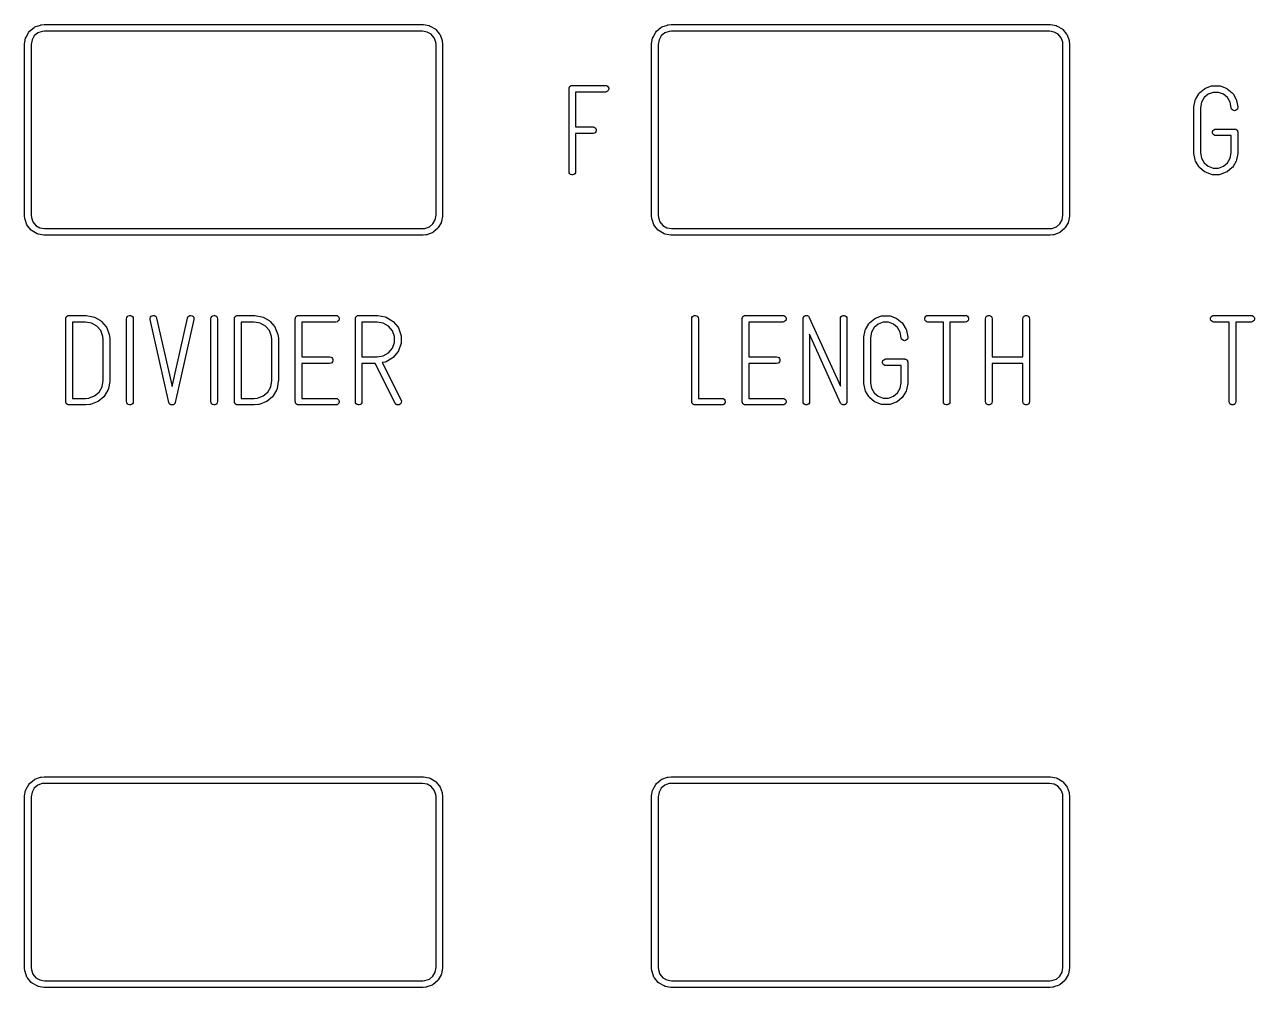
# Model space of a CAD drawing. Extents: x 10 to 493, y -203 to -71.
# Drawn here: x 187.96 to 225.33, y -167.03 to -137.77 of the extents above; entities that cross this region are included whole.
import ezdxf

# ---------------------------------------------------------------- set-up
doc = ezdxf.new("R2010")
doc.units = 0
doc.header["$MEASUREMENT"] = 0
doc.layers.add('BLACK', color=7, linetype='CONTINUOUS')

msp = doc.modelspace()

# ---------------------------------------------------------------- linework, layer by layer
at = {"layer": 'Black'}
for p, q in [((188.113, -137.972), (188.246, -137.86)), ((188.246, -137.86), (188.276, -137.843)), ((188.276, -137.843), (188.439, -137.784)), ((188.439, -137.784), (188.452, -137.781)), ((188.452, -137.781), (188.464, -137.778)), ((188.464, -137.778), (188.551, -137.77)), ((188.551, -137.77), (188.556, -137.771)), ((188.556, -137.771), (188.56, -137.77)), ((188.56, -137.77), (200.06, -137.77)), ((200.06, -137.77), (200.069, -137.772)), ((200.069, -137.772), (200.077, -137.772)), ((200.077, -137.772), (200.248, -137.802)), ((200.248, -137.802), (200.281, -137.814)), ((200.281, -137.814), (200.431, -137.9)), ((207.163, -137.972), (207.296, -137.86)), ((207.296, -137.86), (207.326, -137.843)), ((207.326, -137.843), (207.489, -137.784)), ((207.489, -137.784), (207.502, -137.781)), ((207.502, -137.781), (207.514, -137.778)), ((207.514, -137.778), (207.601, -137.77)), ((207.601, -137.77), (207.606, -137.771)), ((207.606, -137.771), (207.61, -137.77)), ((207.61, -137.77), (219.11, -137.77)), ((219.11, -137.77), (219.119, -137.772)), ((219.119, -137.772), (219.127, -137.772)), ((219.127, -137.772), (219.298, -137.802)), ((219.298, -137.802), (219.331, -137.814)), ((219.331, -137.814), (219.481, -137.9)), ((187.962, -138.353), (187.992, -138.182)), ((187.992, -138.182), (188.004, -138.149)), ((188.004, -138.149), (188.09, -137.999)), ((188.09, -137.999), (188.113, -137.972)), ((188.186, -138.234), (188.16, -138.379)), ((188.255, -138.114), (188.186, -138.234)), ((188.361, -138.025), (188.255, -138.114)), ((188.495, -137.976), (188.361, -138.025)), ((188.564, -137.97), (188.495, -137.976)), ((200.051, -137.97), (188.564, -137.97)), ((200.196, -137.996), (200.051, -137.97)), ((200.316, -138.065), (200.196, -137.996)), ((200.405, -138.171), (200.316, -138.065)), ((200.454, -138.305), (200.405, -138.171)), ((200.431, -137.9), (200.458, -137.923)), ((200.458, -137.923), (200.57, -138.056)), ((200.57, -138.056), (200.587, -138.086)), ((200.587, -138.086), (200.646, -138.249)), ((200.646, -138.249), (200.649, -138.262)), ((207.012, -138.353), (207.042, -138.182)), ((207.042, -138.182), (207.054, -138.149)), ((207.054, -138.149), (207.14, -137.999)), ((207.14, -137.999), (207.163, -137.972)), ((207.236, -138.234), (207.21, -138.379)), ((207.305, -138.114), (207.236, -138.234)), ((207.411, -138.025), (207.305, -138.114)), ((207.545, -137.976), (207.411, -138.025)), ((207.614, -137.97), (207.545, -137.976)), ((219.101, -137.97), (207.614, -137.97)), ((219.246, -137.996), (219.101, -137.97)), ((219.366, -138.065), (219.246, -137.996)), ((219.455, -138.171), (219.366, -138.065)), ((219.504, -138.305), (219.455, -138.171)), ((219.481, -137.9), (219.508, -137.923)), ((219.508, -137.923), (219.62, -138.056)), ((219.62, -138.056), (219.637, -138.086)), ((219.637, -138.086), (219.696, -138.249)), ((219.696, -138.249), (219.699, -138.262)), ((187.96, -138.37), (187.962, -138.361)), ((187.96, -143.57), (187.96, -138.37)), ((187.962, -138.361), (187.962, -138.353)), ((188.16, -138.379), (188.16, -143.566)), ((200.46, -138.374), (200.454, -138.305)), ((200.46, -143.561), (200.46, -138.374)), ((200.649, -138.262), (200.652, -138.274)), ((200.652, -138.274), (200.66, -138.361)), ((200.66, -138.361), (200.659, -138.366)), ((200.659, -138.366), (200.66, -138.37)), ((200.66, -138.37), (200.66, -143.57)), ((207.01, -138.37), (207.012, -138.361)), ((207.01, -143.57), (207.01, -138.37)), ((207.012, -138.361), (207.012, -138.353)), ((207.21, -138.379), (207.21, -143.566)), ((219.51, -138.374), (219.504, -138.305)), ((219.51, -143.561), (219.51, -138.374)), ((219.699, -138.262), (219.702, -138.274)), ((219.702, -138.274), (219.71, -138.361)), ((219.71, -138.361), (219.709, -138.366)), ((219.709, -138.366), (219.71, -138.37)), ((219.71, -138.37), (219.71, -143.57)), ((204.501, -139.72), (204.503, -139.711)), ((204.501, -140.98), (204.501, -139.72)), ((204.503, -139.703), (204.506, -139.694)), ((204.503, -139.711), (204.503, -139.703)), ((204.506, -139.694), (204.507, -139.686)), ((204.507, -139.686), (204.511, -139.678)), ((204.511, -139.678), (204.514, -139.67)), ((204.514, -139.67), (204.52, -139.663)), ((204.52, -139.663), (204.524, -139.656)), ((204.524, -139.656), (204.531, -139.65)), ((204.531, -139.65), (204.537, -139.643)), ((204.537, -139.643), (204.544, -139.639)), ((204.544, -139.639), (204.551, -139.633)), ((204.551, -139.633), (204.559, -139.63)), ((204.559, -139.63), (204.567, -139.626)), ((204.567, -139.626), (204.575, -139.625)), ((204.575, -139.625), (204.584, -139.622)), ((204.584, -139.622), (204.592, -139.622)), ((204.592, -139.622), (204.601, -139.62)), ((204.601, -139.62), (205.609, -139.62)), ((205.609, -139.62), (205.643, -139.626)), ((205.643, -139.626), (205.673, -139.643)), ((205.673, -139.643), (205.696, -139.67)), ((205.696, -139.67), (205.707, -139.703)), ((205.707, -139.737), (205.696, -139.77)), ((205.707, -139.703), (205.707, -139.737)), ((223.656, -139.846), (223.807, -139.719)), ((223.807, -139.719), (223.837, -139.702)), ((223.837, -139.702), (224.022, -139.635)), ((224.022, -139.635), (224.057, -139.629)), ((224.057, -139.629), (224.253, -139.629)), ((224.253, -139.629), (224.288, -139.635)), ((224.288, -139.635), (224.473, -139.702)), ((224.473, -139.702), (224.484, -139.708)), ((224.484, -139.708), (224.503, -139.719)), ((224.503, -139.719), (224.654, -139.846)), ((205.609, -139.82), (204.701, -139.82)), ((204.701, -139.82), (204.701, -140.88)), ((205.643, -139.814), (205.609, -139.82)), ((205.673, -139.797), (205.643, -139.814)), ((205.696, -139.77), (205.673, -139.797)), ((223.49, -140.27), (223.524, -140.076)), ((223.524, -140.076), (223.526, -140.069)), ((223.526, -140.069), (223.536, -140.043)), ((223.536, -140.043), (223.634, -139.873)), ((223.634, -139.873), (223.647, -139.857)), ((223.647, -139.857), (223.656, -139.846)), ((223.798, -139.988), (223.718, -140.128)), ((223.922, -139.884), (223.798, -139.988)), ((224.074, -139.829), (223.922, -139.884)), ((224.236, -139.829), (224.074, -139.829)), ((224.388, -139.884), (224.236, -139.829)), ((224.512, -139.988), (224.388, -139.884)), ((224.592, -140.128), (224.512, -139.988)), ((224.654, -139.846), (224.654, -139.846)), ((224.654, -139.846), (224.676, -139.873)), ((224.676, -139.873), (224.774, -140.043)), ((224.774, -140.043), (224.784, -140.069)), ((224.784, -140.069), (224.786, -140.076)), ((224.786, -140.076), (224.82, -140.27)), ((223.488, -140.287), (223.49, -140.278)), ((223.488, -141.673), (223.488, -140.287)), ((223.49, -140.278), (223.49, -140.27)), ((223.718, -140.128), (223.688, -140.296)), ((223.688, -140.296), (223.688, -141.664)), ((224.624, -140.304), (224.592, -140.128)), ((224.635, -140.337), (224.624, -140.304)), ((224.658, -140.364), (224.635, -140.337)), ((224.688, -140.381), (224.658, -140.364)), ((224.722, -140.387), (224.688, -140.381)), ((224.756, -140.381), (224.722, -140.387)), ((224.786, -140.364), (224.756, -140.381)), ((224.809, -140.337), (224.786, -140.364)), ((224.82, -140.304), (224.809, -140.337)), ((224.82, -140.27), (224.82, -140.304)), ((204.501, -142.24), (204.501, -140.98)), ((204.701, -140.88), (205.231, -140.88)), ((205.231, -141.08), (204.701, -141.08)), ((204.701, -141.08), (204.701, -142.24)), ((205.231, -140.88), (205.265, -140.886)), ((205.265, -141.074), (205.231, -141.08)), ((205.265, -140.886), (205.295, -140.903)), ((205.295, -141.057), (205.265, -141.074)), ((205.295, -140.903), (205.318, -140.93)), ((205.318, -141.03), (205.295, -141.057)), ((205.318, -140.93), (205.329, -140.963)), ((205.329, -140.997), (205.318, -141.03)), ((205.329, -140.963), (205.329, -140.997)), ((224.057, -141.026), (224.068, -140.993)), ((224.057, -141.06), (224.057, -141.026)), ((224.068, -141.093), (224.057, -141.06)), ((224.068, -140.993), (224.091, -140.966)), ((224.091, -141.12), (224.068, -141.093)), ((224.091, -140.966), (224.121, -140.949)), ((224.121, -141.137), (224.091, -141.12)), ((224.121, -140.949), (224.155, -140.943)), ((224.155, -141.143), (224.121, -141.137)), ((224.155, -140.943), (224.722, -140.943)), ((224.622, -141.143), (224.155, -141.143)), ((224.622, -141.664), (224.622, -141.143)), ((224.722, -140.943), (224.731, -140.945)), ((224.731, -140.945), (224.739, -140.945)), ((224.739, -140.945), (224.748, -140.948)), ((224.748, -140.948), (224.756, -140.949)), ((224.756, -140.949), (224.764, -140.953)), ((224.764, -140.953), (224.772, -140.956)), ((224.772, -140.956), (224.779, -140.962)), ((224.779, -140.962), (224.786, -140.966)), ((224.786, -140.966), (224.792, -140.973)), ((224.792, -140.973), (224.799, -140.979)), ((224.799, -140.979), (224.803, -140.986)), ((224.803, -140.986), (224.809, -140.993)), ((224.809, -140.993), (224.812, -141.001)), ((224.812, -141.001), (224.816, -141.009)), ((224.816, -141.009), (224.817, -141.017)), ((224.817, -141.017), (224.82, -141.026)), ((224.82, -141.026), (224.82, -141.034)), ((224.82, -141.034), (224.822, -141.043)), ((224.822, -141.043), (224.822, -141.673)), ((223.49, -141.682), (223.488, -141.673)), ((223.49, -141.69), (223.49, -141.682)), ((223.524, -141.884), (223.49, -141.69)), ((223.536, -141.917), (223.524, -141.884)), ((223.634, -142.087), (223.536, -141.917)), ((223.688, -141.664), (223.718, -141.832)), ((223.718, -141.832), (223.798, -141.972)), ((223.798, -141.972), (223.922, -142.076)), ((224.388, -142.076), (224.512, -141.972)), ((224.512, -141.972), (224.592, -141.832)), ((224.592, -141.832), (224.622, -141.664)), ((224.774, -141.917), (224.676, -142.087)), ((224.786, -141.884), (224.774, -141.917)), ((224.82, -141.69), (224.786, -141.884)), ((224.822, -141.673), (224.82, -141.682)), ((224.82, -141.682), (224.82, -141.69)), ((204.507, -142.274), (204.501, -142.24)), ((204.524, -142.304), (204.507, -142.274)), ((204.551, -142.327), (204.524, -142.304)), ((204.584, -142.338), (204.551, -142.327)), ((204.618, -142.338), (204.584, -142.338)), ((204.651, -142.327), (204.618, -142.338)), ((204.678, -142.304), (204.651, -142.327)), ((204.695, -142.274), (204.678, -142.304)), ((204.701, -142.24), (204.695, -142.274)), ((223.642, -142.096), (223.634, -142.087)), ((223.656, -142.114), (223.642, -142.096)), ((223.807, -142.241), (223.656, -142.114)), ((223.837, -142.258), (223.807, -142.241)), ((224.022, -142.325), (223.837, -142.258)), ((223.922, -142.076), (224.074, -142.131)), ((224.057, -142.331), (224.022, -142.325)), ((224.253, -142.331), (224.057, -142.331)), ((224.074, -142.131), (224.236, -142.131)), ((224.236, -142.131), (224.388, -142.076)), ((224.288, -142.325), (224.253, -142.331)), ((224.473, -142.258), (224.288, -142.325)), ((224.488, -142.249), (224.473, -142.258)), ((224.503, -142.241), (224.488, -142.249)), ((224.654, -142.114), (224.503, -142.241)), ((224.656, -142.112), (224.654, -142.114)), ((224.676, -142.087), (224.656, -142.112)), ((187.961, -143.574), (187.96, -143.57)), ((187.96, -143.579), (187.961, -143.574)), ((187.968, -143.666), (187.96, -143.579)), ((187.971, -143.678), (187.968, -143.666)), ((187.974, -143.691), (187.971, -143.678)), ((188.033, -143.854), (187.974, -143.691)), ((188.05, -143.884), (188.033, -143.854)), ((188.16, -143.566), (188.166, -143.635)), ((188.166, -143.635), (188.215, -143.769)), ((188.215, -143.769), (188.304, -143.875)), ((200.259, -143.915), (200.365, -143.826)), ((200.365, -143.826), (200.434, -143.706)), ((200.434, -143.706), (200.46, -143.561)), ((200.616, -143.791), (200.53, -143.941)), ((200.618, -143.786), (200.616, -143.791)), ((200.628, -143.758), (200.618, -143.786)), ((200.658, -143.587), (200.628, -143.758)), ((200.66, -143.57), (200.658, -143.579)), ((200.658, -143.579), (200.658, -143.587)), ((207.011, -143.574), (207.01, -143.57)), ((207.01, -143.579), (207.011, -143.574)), ((207.018, -143.666), (207.01, -143.579)), ((207.021, -143.678), (207.018, -143.666)), ((207.024, -143.691), (207.021, -143.678)), ((207.083, -143.854), (207.024, -143.691)), ((207.1, -143.884), (207.083, -143.854)), ((207.21, -143.566), (207.216, -143.635)), ((207.216, -143.635), (207.265, -143.769)), ((207.265, -143.769), (207.354, -143.875)), ((219.309, -143.915), (219.415, -143.826)), ((219.415, -143.826), (219.484, -143.706)), ((219.484, -143.706), (219.51, -143.561)), ((219.666, -143.791), (219.58, -143.941)), ((219.668, -143.786), (219.666, -143.791)), ((219.678, -143.758), (219.668, -143.786)), ((219.708, -143.587), (219.678, -143.758)), ((219.71, -143.57), (219.708, -143.579)), ((219.708, -143.579), (219.708, -143.587)), ((188.162, -144.017), (188.05, -143.884)), ((188.189, -144.04), (188.162, -144.017)), ((188.339, -144.126), (188.189, -144.04)), ((188.304, -143.875), (188.424, -143.944)), ((188.372, -144.138), (188.339, -144.126)), ((188.543, -144.168), (188.372, -144.138)), ((188.424, -143.944), (188.569, -143.97)), ((188.551, -144.168), (188.543, -144.168)), ((188.56, -144.17), (188.551, -144.168)), ((200.06, -144.17), (188.56, -144.17)), ((188.569, -143.97), (200.056, -143.97)), ((200.056, -143.97), (200.125, -143.964)), ((200.064, -144.169), (200.06, -144.17)), ((200.069, -144.17), (200.064, -144.169)), ((200.156, -144.162), (200.069, -144.17)), ((200.125, -143.964), (200.259, -143.915)), ((200.168, -144.159), (200.156, -144.162)), ((200.181, -144.156), (200.168, -144.159)), ((200.344, -144.097), (200.181, -144.156)), ((200.361, -144.087), (200.344, -144.097)), ((200.374, -144.08), (200.361, -144.087)), ((200.507, -143.968), (200.374, -144.08)), ((200.52, -143.953), (200.507, -143.968)), ((200.53, -143.941), (200.52, -143.953)), ((207.212, -144.017), (207.1, -143.884)), ((207.239, -144.04), (207.212, -144.017)), ((207.389, -144.126), (207.239, -144.04)), ((207.354, -143.875), (207.474, -143.944)), ((207.422, -144.138), (207.389, -144.126)), ((207.593, -144.168), (207.422, -144.138)), ((207.474, -143.944), (207.619, -143.97)), ((207.601, -144.168), (207.593, -144.168)), ((207.61, -144.17), (207.601, -144.168)), ((219.11, -144.17), (207.61, -144.17)), ((207.619, -143.97), (219.106, -143.97)), ((219.106, -143.97), (219.175, -143.964)), ((219.114, -144.169), (219.11, -144.17)), ((219.119, -144.17), (219.114, -144.169)), ((219.206, -144.162), (219.119, -144.17)), ((219.175, -143.964), (219.309, -143.915)), ((219.218, -144.159), (219.206, -144.162)), ((219.231, -144.156), (219.218, -144.159)), ((219.394, -144.097), (219.231, -144.156)), ((219.411, -144.087), (219.394, -144.097)), ((219.424, -144.08), (219.411, -144.087)), ((219.557, -143.968), (219.424, -144.08)), ((219.57, -143.953), (219.557, -143.968)), ((219.58, -143.941), (219.57, -143.953)), ((189.212, -146.709), (189.214, -146.7)), ((189.212, -149.229), (189.212, -146.709)), ((189.214, -146.692), (189.217, -146.683)), ((189.214, -146.7), (189.214, -146.692)), ((189.217, -146.683), (189.218, -146.675)), ((189.218, -146.675), (189.222, -146.667)), ((189.222, -146.667), (189.225, -146.659)), ((189.225, -146.659), (189.231, -146.652)), ((189.231, -146.652), (189.235, -146.645)), ((189.235, -146.645), (189.242, -146.639)), ((189.242, -146.639), (189.248, -146.632)), ((189.248, -146.632), (189.255, -146.628)), ((189.255, -146.628), (189.262, -146.622)), ((189.262, -146.622), (189.27, -146.619)), ((189.27, -146.619), (189.278, -146.615)), ((189.278, -146.615), (189.286, -146.614)), ((189.286, -146.614), (189.295, -146.611)), ((189.295, -146.611), (189.303, -146.611)), ((189.303, -146.611), (189.312, -146.609)), ((189.312, -146.609), (189.816, -146.609)), ((189.412, -146.809), (189.412, -149.129)), ((189.808, -146.809), (189.412, -146.809)), ((189.996, -146.841), (189.808, -146.809)), ((189.816, -146.609), (189.824, -146.61)), ((189.824, -146.61), (189.833, -146.61)), ((189.833, -146.61), (190.048, -146.647)), ((190.155, -146.932), (189.996, -146.841)), ((190.048, -146.647), (190.08, -146.659)), ((190.08, -146.659), (190.269, -146.767)), ((190.269, -146.767), (190.296, -146.789)), ((190.296, -146.789), (190.437, -146.955)), ((191.06, -146.709), (191.066, -146.675)), ((191.06, -149.229), (191.06, -146.709)), ((191.066, -146.675), (191.083, -146.645)), ((191.083, -146.645), (191.11, -146.622)), ((191.11, -146.622), (191.143, -146.611)), ((191.143, -146.611), (191.177, -146.611)), ((191.177, -146.611), (191.21, -146.622)), ((191.21, -146.622), (191.237, -146.645)), ((191.237, -146.645), (191.254, -146.675)), ((191.254, -146.675), (191.26, -146.709)), ((191.26, -146.709), (191.26, -149.229)), ((191.775, -146.696), (191.785, -146.663)), ((191.776, -146.731), (191.775, -146.696)), ((192.343, -149.251), (191.776, -146.731)), ((191.785, -146.663), (191.806, -146.635)), ((191.806, -146.635), (191.835, -146.617)), ((191.835, -146.617), (191.869, -146.609)), ((191.869, -146.609), (191.904, -146.614)), ((191.904, -146.614), (191.935, -146.629)), ((191.935, -146.629), (191.958, -146.655)), ((191.958, -146.655), (191.972, -146.687)), ((191.972, -146.687), (192.441, -148.773)), ((192.441, -148.773), (192.91, -146.687)), ((193.106, -146.731), (192.539, -149.251)), ((192.91, -146.687), (192.924, -146.655)), ((192.924, -146.655), (192.947, -146.629)), ((192.947, -146.629), (192.978, -146.614)), ((192.978, -146.614), (193.013, -146.609)), ((193.013, -146.609), (193.047, -146.617)), ((193.047, -146.617), (193.076, -146.635)), ((193.076, -146.635), (193.097, -146.663)), ((193.097, -146.663), (193.107, -146.696)), ((193.107, -146.696), (193.106, -146.731)), ((193.622, -146.709), (193.628, -146.675)), ((193.622, -149.229), (193.622, -146.709)), ((193.628, -146.675), (193.645, -146.645)), ((193.645, -146.645), (193.672, -146.622)), ((193.672, -146.622), (193.705, -146.611)), ((193.705, -146.611), (193.739, -146.611)), ((193.739, -146.611), (193.772, -146.622)), ((193.772, -146.622), (193.799, -146.645)), ((193.799, -146.645), (193.816, -146.675)), ((193.816, -146.675), (193.822, -146.709)), ((193.822, -146.709), (193.822, -149.229)), ((194.336, -146.709), (194.338, -146.7)), ((194.336, -149.229), (194.336, -146.709)), ((194.338, -146.692), (194.341, -146.683)), ((194.338, -146.7), (194.338, -146.692)), ((194.341, -146.683), (194.342, -146.675)), ((194.342, -146.675), (194.346, -146.667)), ((194.346, -146.667), (194.349, -146.659)), ((194.349, -146.659), (194.355, -146.652)), ((194.355, -146.652), (194.359, -146.645)), ((194.359, -146.645), (194.366, -146.639)), ((194.366, -146.639), (194.372, -146.632)), ((194.372, -146.632), (194.379, -146.628)), ((194.379, -146.628), (194.386, -146.622)), ((194.386, -146.622), (194.394, -146.619)), ((194.394, -146.619), (194.402, -146.615)), ((194.402, -146.615), (194.41, -146.614)), ((194.41, -146.614), (194.419, -146.611)), ((194.419, -146.611), (194.427, -146.611)), ((194.427, -146.611), (194.436, -146.609)), ((194.436, -146.609), (194.94, -146.609)), ((194.536, -146.809), (194.536, -149.129)), ((194.932, -146.809), (194.536, -146.809)), ((195.12, -146.841), (194.932, -146.809)), ((194.94, -146.609), (194.948, -146.61)), ((194.948, -146.61), (194.957, -146.61)), ((194.957, -146.61), (195.172, -146.647)), ((195.279, -146.932), (195.12, -146.841)), ((195.172, -146.647), (195.204, -146.659)), ((195.204, -146.659), (195.393, -146.767)), ((195.393, -146.767), (195.42, -146.789)), ((195.42, -146.789), (195.561, -146.955)), ((196.184, -146.709), (196.186, -146.7)), ((196.184, -149.229), (196.184, -146.709)), ((196.186, -146.692), (196.189, -146.683)), ((196.186, -146.7), (196.186, -146.692)), ((196.189, -146.683), (196.19, -146.675)), ((196.19, -146.675), (196.194, -146.667)), ((196.194, -146.667), (196.197, -146.659)), ((196.197, -146.659), (196.203, -146.652)), ((196.203, -146.652), (196.207, -146.645)), ((196.207, -146.645), (196.214, -146.639)), ((196.214, -146.639), (196.22, -146.632)), ((196.22, -146.632), (196.227, -146.628)), ((196.227, -146.628), (196.234, -146.622)), ((196.234, -146.622), (196.242, -146.619)), ((196.242, -146.619), (196.25, -146.615)), ((196.25, -146.615), (196.258, -146.614)), ((196.258, -146.614), (196.267, -146.611)), ((196.267, -146.611), (196.275, -146.611)), ((196.275, -146.611), (196.284, -146.609)), ((196.284, -146.609), (197.418, -146.609)), ((197.418, -146.809), (196.384, -146.809)), ((196.384, -146.809), (196.384, -147.869)), ((197.418, -146.609), (197.452, -146.615)), ((197.452, -146.803), (197.418, -146.809)), ((197.452, -146.615), (197.482, -146.632)), ((197.482, -146.786), (197.452, -146.803)), ((197.482, -146.632), (197.505, -146.659)), ((197.505, -146.759), (197.482, -146.786)), ((197.505, -146.659), (197.516, -146.692)), ((197.516, -146.726), (197.505, -146.759)), ((197.516, -146.692), (197.516, -146.726)), ((198.011, -146.709), (198.013, -146.7)), ((198.011, -149.229), (198.011, -146.709)), ((198.013, -146.692), (198.016, -146.683)), ((198.013, -146.7), (198.013, -146.692)), ((198.016, -146.683), (198.017, -146.675)), ((198.017, -146.675), (198.021, -146.667)), ((198.021, -146.667), (198.024, -146.659)), ((198.024, -146.659), (198.03, -146.652)), ((198.03, -146.652), (198.034, -146.645)), ((198.034, -146.645), (198.041, -146.639)), ((198.041, -146.639), (198.047, -146.632)), ((198.047, -146.632), (198.054, -146.628)), ((198.054, -146.628), (198.061, -146.622)), ((198.061, -146.622), (198.069, -146.619)), ((198.069, -146.619), (198.077, -146.615)), ((198.077, -146.615), (198.085, -146.614)), ((198.085, -146.614), (198.094, -146.611)), ((198.094, -146.611), (198.102, -146.611)), ((198.102, -146.611), (198.111, -146.609)), ((198.111, -146.609), (198.678, -146.609)), ((198.211, -146.809), (198.211, -147.869)), ((198.669, -146.809), (198.211, -146.809)), ((198.859, -146.842), (198.669, -146.809)), ((198.678, -146.609), (198.687, -146.611)), ((198.687, -146.611), (198.695, -146.611)), ((198.695, -146.611), (198.911, -146.649)), ((199.018, -146.934), (198.859, -146.842)), ((198.911, -146.649), (198.943, -146.66)), ((198.943, -146.66), (199.133, -146.77)), ((199.133, -146.77), (199.16, -146.792)), ((199.16, -146.792), (199.3, -146.96)), ((208.231, -146.709), (208.237, -146.675)), ((208.231, -149.229), (208.231, -146.709)), ((208.237, -146.675), (208.254, -146.645)), ((208.254, -146.645), (208.281, -146.622)), ((208.281, -146.622), (208.314, -146.611)), ((208.314, -146.611), (208.348, -146.611)), ((208.348, -146.611), (208.381, -146.622)), ((208.381, -146.622), (208.408, -146.645)), ((208.408, -146.645), (208.425, -146.675)), ((208.425, -146.675), (208.431, -146.709)), ((208.431, -146.709), (208.431, -149.129)), ((209.764, -146.709), (209.766, -146.7)), ((209.764, -149.229), (209.764, -146.709)), ((209.766, -146.692), (209.769, -146.683)), ((209.766, -146.7), (209.766, -146.692)), ((209.769, -146.683), (209.77, -146.675)), ((209.77, -146.675), (209.774, -146.667)), ((209.774, -146.667), (209.777, -146.659)), ((209.777, -146.659), (209.783, -146.652)), ((209.783, -146.652), (209.787, -146.645)), ((209.787, -146.645), (209.794, -146.639)), ((209.794, -146.639), (209.8, -146.632)), ((209.8, -146.632), (209.807, -146.628)), ((209.807, -146.628), (209.814, -146.622)), ((209.814, -146.622), (209.822, -146.619)), ((209.822, -146.619), (209.83, -146.615)), ((209.83, -146.615), (209.838, -146.614)), ((209.838, -146.614), (209.847, -146.611)), ((209.847, -146.611), (209.855, -146.611)), ((209.855, -146.611), (209.864, -146.609)), ((209.864, -146.609), (210.998, -146.609)), ((210.998, -146.809), (209.964, -146.809)), ((209.964, -146.809), (209.964, -147.869)), ((210.998, -146.609), (211.032, -146.615)), ((211.032, -146.803), (210.998, -146.809)), ((211.032, -146.615), (211.062, -146.632)), ((211.062, -146.786), (211.032, -146.803)), ((211.062, -146.632), (211.085, -146.659)), ((211.085, -146.759), (211.062, -146.786)), ((211.085, -146.659), (211.096, -146.692)), ((211.096, -146.726), (211.085, -146.759)), ((211.096, -146.692), (211.096, -146.726)), ((211.612, -146.709), (211.614, -146.695)), ((211.612, -149.229), (211.612, -146.709)), ((211.614, -146.695), (211.616, -146.682)), ((211.616, -146.682), (211.617, -146.678)), ((211.617, -146.678), (211.618, -146.675)), ((211.618, -146.675), (211.625, -146.663)), ((211.625, -146.663), (211.631, -146.651)), ((211.631, -146.651), (211.634, -146.648)), ((211.634, -146.648), (211.635, -146.645)), ((211.635, -146.645), (211.646, -146.636)), ((211.646, -146.636), (211.656, -146.626)), ((211.656, -146.626), (211.659, -146.625)), ((211.659, -146.625), (211.662, -146.622)), ((211.662, -146.622), (211.675, -146.618)), ((211.675, -146.618), (211.687, -146.612)), ((211.687, -146.612), (211.691, -146.612)), ((211.691, -146.612), (211.695, -146.611)), ((211.695, -146.611), (211.708, -146.611)), ((211.708, -146.611), (211.722, -146.61)), ((211.722, -146.61), (211.726, -146.611)), ((211.726, -146.611), (211.729, -146.611)), ((211.729, -146.611), (211.742, -146.615)), ((211.742, -146.615), (211.755, -146.619)), ((211.755, -146.619), (211.758, -146.621)), ((211.758, -146.621), (211.762, -146.622)), ((211.762, -146.622), (211.773, -146.631)), ((211.773, -146.631), (211.784, -146.639)), ((211.784, -146.639), (211.786, -146.642)), ((211.786, -146.642), (211.789, -146.645)), ((211.789, -146.645), (211.795, -146.657)), ((211.795, -146.657), (211.803, -146.668)), ((211.803, -146.668), (212.746, -148.763)), ((212.746, -146.709), (212.752, -146.675)), ((212.746, -148.763), (212.746, -146.709)), ((212.752, -146.675), (212.769, -146.645)), ((212.769, -146.645), (212.796, -146.622)), ((212.796, -146.622), (212.829, -146.611)), ((212.829, -146.611), (212.863, -146.611)), ((212.863, -146.611), (212.896, -146.622)), ((212.896, -146.622), (212.923, -146.645)), ((212.923, -146.645), (212.94, -146.675)), ((212.94, -146.675), (212.946, -146.709)), ((212.946, -146.709), (212.946, -149.229)), ((213.606, -146.862), (213.622, -146.842)), ((213.622, -146.842), (213.628, -146.835)), ((213.628, -146.835), (213.779, -146.708)), ((213.779, -146.708), (213.809, -146.691)), ((213.809, -146.691), (213.994, -146.624)), ((214.046, -146.818), (213.894, -146.873)), ((213.994, -146.624), (214.029, -146.618)), ((214.029, -146.618), (214.225, -146.618)), ((214.208, -146.818), (214.046, -146.818)), ((214.36, -146.873), (214.208, -146.818)), ((214.225, -146.618), (214.26, -146.624)), ((214.26, -146.624), (214.445, -146.691)), ((214.445, -146.691), (214.446, -146.692)), ((214.446, -146.692), (214.475, -146.708)), ((214.475, -146.708), (214.626, -146.835)), ((214.626, -146.835), (214.626, -146.835)), ((214.626, -146.835), (214.648, -146.862)), ((215.31, -146.692), (215.321, -146.659)), ((215.31, -146.726), (215.31, -146.692)), ((215.321, -146.759), (215.31, -146.726)), ((215.321, -146.659), (215.344, -146.632)), ((215.344, -146.786), (215.321, -146.759)), ((215.344, -146.632), (215.374, -146.615)), ((215.374, -146.803), (215.344, -146.786)), ((215.374, -146.615), (215.408, -146.609)), ((215.408, -146.809), (215.374, -146.803)), ((215.408, -146.609), (216.542, -146.609)), ((215.875, -146.809), (215.408, -146.809)), ((215.875, -149.229), (215.875, -146.809)), ((216.542, -146.809), (216.075, -146.809)), ((216.075, -146.809), (216.075, -149.229)), ((216.542, -146.609), (216.576, -146.615)), ((216.576, -146.803), (216.542, -146.809)), ((216.576, -146.615), (216.606, -146.632)), ((216.606, -146.786), (216.576, -146.803)), ((216.606, -146.632), (216.629, -146.659)), ((216.629, -146.759), (216.606, -146.786)), ((216.629, -146.659), (216.64, -146.692)), ((216.64, -146.726), (216.629, -146.759)), ((216.64, -146.692), (216.64, -146.726)), ((217.156, -146.709), (217.162, -146.675)), ((217.156, -149.229), (217.156, -146.709)), ((217.162, -146.675), (217.179, -146.645)), ((217.179, -146.645), (217.206, -146.622)), ((217.206, -146.622), (217.239, -146.611)), ((217.239, -146.611), (217.273, -146.611)), ((217.273, -146.611), (217.306, -146.622)), ((217.306, -146.622), (217.333, -146.645)), ((217.333, -146.645), (217.35, -146.675)), ((217.35, -146.675), (217.356, -146.709)), ((217.356, -146.709), (217.356, -147.869)), ((218.29, -146.709), (218.296, -146.675)), ((218.29, -147.869), (218.29, -146.709)), ((218.296, -146.675), (218.313, -146.645)), ((218.313, -146.645), (218.34, -146.622)), ((218.34, -146.622), (218.373, -146.611)), ((218.373, -146.611), (218.407, -146.611)), ((218.407, -146.611), (218.44, -146.622)), ((218.44, -146.622), (218.467, -146.645)), ((218.467, -146.645), (218.484, -146.675)), ((218.484, -146.675), (218.49, -146.709)), ((218.49, -146.709), (218.49, -149.229)), ((223.996, -146.692), (224.007, -146.659)), ((223.996, -146.726), (223.996, -146.692)), ((224.007, -146.759), (223.996, -146.726)), ((224.007, -146.659), (224.03, -146.632)), ((224.03, -146.786), (224.007, -146.759)), ((224.03, -146.632), (224.06, -146.615)), ((224.06, -146.803), (224.03, -146.786)), ((224.06, -146.615), (224.094, -146.609)), ((224.094, -146.809), (224.06, -146.803)), ((224.094, -146.609), (225.228, -146.609)), ((224.561, -146.809), (224.094, -146.809)), ((224.561, -149.229), (224.561, -146.809)), ((225.228, -146.809), (224.761, -146.809)), ((224.761, -146.809), (224.761, -149.229)), ((225.228, -146.609), (225.262, -146.615)), ((225.262, -146.803), (225.228, -146.809)), ((225.262, -146.615), (225.292, -146.632)), ((225.292, -146.786), (225.262, -146.803)), ((225.292, -146.632), (225.315, -146.659)), ((225.315, -146.759), (225.292, -146.786)), ((225.315, -146.659), (225.326, -146.692)), ((225.326, -146.726), (225.315, -146.759)), ((225.326, -146.692), (225.326, -146.726)), ((190.273, -147.071), (190.155, -146.932)), ((190.338, -147.246), (190.273, -147.071)), ((190.437, -146.955), (190.454, -146.985)), ((190.454, -146.985), (190.53, -147.189)), ((190.53, -147.189), (190.532, -147.203)), ((190.532, -147.203), (190.536, -147.215)), ((190.536, -147.215), (190.546, -147.33)), ((195.397, -147.071), (195.279, -146.932)), ((195.462, -147.246), (195.397, -147.071)), ((195.561, -146.955), (195.578, -146.985)), ((195.578, -146.985), (195.654, -147.189)), ((195.654, -147.189), (195.656, -147.203)), ((195.656, -147.203), (195.66, -147.215)), ((195.66, -147.215), (195.67, -147.33)), ((199.136, -147.075), (199.018, -146.934)), ((199.198, -147.247), (199.136, -147.075)), ((199.3, -146.96), (199.317, -146.988)), ((199.317, -146.988), (199.318, -146.99)), ((199.318, -146.99), (199.392, -147.195)), ((199.392, -147.195), (199.398, -147.23)), ((212.755, -149.27), (211.812, -147.175)), ((211.812, -147.175), (211.812, -149.229)), ((213.462, -147.259), (213.496, -147.065)), ((213.496, -147.065), (213.5, -147.054)), ((213.5, -147.054), (213.508, -147.032)), ((213.508, -147.032), (213.606, -146.862)), ((213.69, -147.117), (213.66, -147.285)), ((213.77, -146.977), (213.69, -147.117)), ((213.894, -146.873), (213.77, -146.977)), ((214.484, -146.977), (214.36, -146.873)), ((214.564, -147.117), (214.484, -146.977)), ((214.596, -147.293), (214.564, -147.117)), ((214.648, -146.862), (214.746, -147.032)), ((214.746, -147.032), (214.754, -147.054)), ((214.754, -147.054), (214.758, -147.065)), ((214.758, -147.065), (214.792, -147.259)), ((190.346, -147.343), (190.338, -147.246)), ((190.346, -148.591), (190.346, -147.343)), ((190.546, -147.33), (190.545, -147.335)), ((190.545, -147.335), (190.546, -147.339)), ((190.546, -147.339), (190.546, -148.599)), ((195.47, -147.343), (195.462, -147.246)), ((195.47, -148.591), (195.47, -147.343)), ((195.67, -147.33), (195.669, -147.335)), ((195.669, -147.335), (195.67, -147.339)), ((195.67, -147.339), (195.67, -148.599)), ((199.136, -147.603), (199.198, -147.431)), ((199.198, -147.431), (199.198, -147.247)), ((199.392, -147.483), (199.318, -147.688)), ((199.398, -147.448), (199.392, -147.483)), ((199.398, -147.23), (199.398, -147.448)), ((213.46, -147.276), (213.462, -147.267)), ((213.46, -148.662), (213.46, -147.276)), ((213.462, -147.267), (213.462, -147.259)), ((213.66, -147.285), (213.66, -148.653)), ((214.607, -147.326), (214.596, -147.293)), ((214.63, -147.353), (214.607, -147.326)), ((214.66, -147.37), (214.63, -147.353)), ((214.694, -147.376), (214.66, -147.37)), ((214.728, -147.37), (214.694, -147.376)), ((214.758, -147.353), (214.728, -147.37)), ((214.781, -147.326), (214.758, -147.353)), ((214.792, -147.293), (214.781, -147.326)), ((214.792, -147.259), (214.792, -147.293)), ((196.384, -147.869), (197.229, -147.869)), ((197.229, -147.869), (197.263, -147.875)), ((197.263, -147.875), (197.293, -147.892)), ((197.293, -147.892), (197.316, -147.919)), ((197.316, -147.919), (197.327, -147.952)), ((197.327, -147.952), (197.327, -147.986)), ((198.211, -147.869), (198.669, -147.869)), ((198.669, -147.869), (198.859, -147.836)), ((198.859, -147.836), (199.018, -147.744)), ((199.133, -147.908), (198.943, -148.018)), ((199.018, -147.744), (199.136, -147.603)), ((199.16, -147.886), (199.133, -147.908)), ((199.3, -147.718), (199.16, -147.886)), ((199.318, -147.688), (199.3, -147.718)), ((209.964, -147.869), (210.809, -147.869)), ((210.809, -147.869), (210.843, -147.875)), ((210.843, -147.875), (210.873, -147.892)), ((210.873, -147.892), (210.896, -147.919)), ((210.896, -147.919), (210.907, -147.952)), ((210.907, -147.952), (210.907, -147.986)), ((214.04, -147.982), (214.063, -147.955)), ((214.063, -147.955), (214.093, -147.938)), ((214.093, -147.938), (214.127, -147.932)), ((214.127, -147.932), (214.694, -147.932)), ((214.694, -147.932), (214.703, -147.934)), ((214.703, -147.934), (214.711, -147.934)), ((214.711, -147.934), (214.72, -147.937)), ((214.72, -147.937), (214.728, -147.938)), ((214.728, -147.938), (214.736, -147.942)), ((214.736, -147.942), (214.744, -147.945)), ((214.744, -147.945), (214.751, -147.951)), ((214.751, -147.951), (214.758, -147.955)), ((214.758, -147.955), (214.764, -147.962)), ((214.764, -147.962), (214.771, -147.968)), ((214.771, -147.968), (214.775, -147.975)), ((217.356, -147.869), (218.29, -147.869)), ((197.229, -148.069), (196.384, -148.069)), ((196.384, -148.069), (196.384, -149.129)), ((197.263, -148.063), (197.229, -148.069)), ((197.293, -148.046), (197.263, -148.063)), ((197.316, -148.019), (197.293, -148.046)), ((197.327, -147.986), (197.316, -148.019)), ((198.616, -148.069), (198.211, -148.069)), ((198.211, -148.069), (198.211, -149.229)), ((199.219, -149.274), (198.616, -148.069)), ((198.911, -148.029), (198.827, -148.044)), ((198.827, -148.044), (199.397, -149.184)), ((198.943, -148.018), (198.911, -148.029)), ((210.809, -148.069), (209.964, -148.069)), ((209.964, -148.069), (209.964, -149.129)), ((210.843, -148.063), (210.809, -148.069)), ((210.873, -148.046), (210.843, -148.063)), ((210.896, -148.019), (210.873, -148.046)), ((210.907, -147.986), (210.896, -148.019)), ((214.029, -148.015), (214.04, -147.982)), ((214.029, -148.049), (214.029, -148.015)), ((214.04, -148.082), (214.029, -148.049)), ((214.063, -148.109), (214.04, -148.082)), ((214.093, -148.126), (214.063, -148.109)), ((214.127, -148.132), (214.093, -148.126)), ((214.594, -148.132), (214.127, -148.132)), ((214.594, -148.653), (214.594, -148.132)), ((214.775, -147.975), (214.781, -147.982)), ((214.781, -147.982), (214.784, -147.99)), ((214.784, -147.99), (214.788, -147.998)), ((214.788, -147.998), (214.789, -148.006)), ((214.789, -148.006), (214.792, -148.015)), ((214.792, -148.015), (214.792, -148.023)), ((214.792, -148.023), (214.794, -148.032)), ((214.794, -148.032), (214.794, -148.662)), ((218.29, -148.069), (217.356, -148.069)), ((217.356, -148.069), (217.356, -149.229)), ((218.29, -149.229), (218.29, -148.069)), ((190.314, -148.779), (190.346, -148.591)), ((190.545, -148.616), (190.508, -148.831)), ((190.546, -148.599), (190.545, -148.607)), ((190.545, -148.607), (190.545, -148.616)), ((195.438, -148.779), (195.47, -148.591)), ((195.669, -148.616), (195.632, -148.831)), ((195.67, -148.599), (195.669, -148.607)), ((195.669, -148.607), (195.669, -148.616)), ((213.462, -148.671), (213.46, -148.662)), ((213.462, -148.679), (213.462, -148.671)), ((213.496, -148.873), (213.462, -148.679)), ((213.66, -148.653), (213.69, -148.821)), ((214.564, -148.821), (214.594, -148.653)), ((214.792, -148.679), (214.758, -148.873)), ((214.794, -148.662), (214.792, -148.671)), ((214.792, -148.671), (214.792, -148.679)), ((189.909, -149.121), (190.084, -149.056)), ((190.084, -149.056), (190.223, -148.938)), ((190.366, -149.079), (190.2, -149.22)), ((190.223, -148.938), (190.314, -148.779)), ((190.388, -149.052), (190.366, -149.079)), ((190.496, -148.863), (190.388, -149.052)), ((190.508, -148.831), (190.496, -148.863)), ((195.033, -149.121), (195.208, -149.056)), ((195.208, -149.056), (195.347, -148.938)), ((195.49, -149.079), (195.324, -149.22)), ((195.347, -148.938), (195.438, -148.779)), ((195.512, -149.052), (195.49, -149.079)), ((195.62, -148.863), (195.512, -149.052)), ((195.632, -148.831), (195.62, -148.863)), ((213.508, -148.906), (213.496, -148.873)), ((213.606, -149.076), (213.508, -148.906)), ((213.618, -149.091), (213.606, -149.076)), ((213.69, -148.821), (213.77, -148.961)), ((213.77, -148.961), (213.894, -149.065)), ((213.894, -149.065), (214.046, -149.12)), ((214.208, -149.12), (214.36, -149.065)), ((214.36, -149.065), (214.484, -148.961)), ((214.484, -148.961), (214.564, -148.821)), ((214.648, -149.076), (214.628, -149.101)), ((214.746, -148.906), (214.648, -149.076)), ((214.758, -148.873), (214.746, -148.906)), ((189.214, -149.238), (189.212, -149.229)), ((189.214, -149.246), (189.214, -149.238)), ((189.217, -149.255), (189.214, -149.246)), ((189.218, -149.263), (189.217, -149.255)), ((189.222, -149.271), (189.218, -149.263)), ((189.225, -149.279), (189.222, -149.271)), ((189.231, -149.286), (189.225, -149.279)), ((189.235, -149.293), (189.231, -149.286)), ((189.242, -149.299), (189.235, -149.293)), ((189.248, -149.306), (189.242, -149.299)), ((189.255, -149.31), (189.248, -149.306)), ((189.262, -149.316), (189.255, -149.31)), ((189.27, -149.319), (189.262, -149.316)), ((189.278, -149.323), (189.27, -149.319)), ((189.286, -149.324), (189.278, -149.323)), ((189.295, -149.327), (189.286, -149.324)), ((189.303, -149.327), (189.295, -149.327)), ((189.312, -149.329), (189.303, -149.327)), ((189.816, -149.329), (189.312, -149.329)), ((189.412, -149.129), (189.812, -149.129)), ((189.812, -149.129), (189.909, -149.121)), ((189.82, -149.328), (189.816, -149.329)), ((189.825, -149.329), (189.82, -149.328)), ((189.94, -149.319), (189.825, -149.329)), ((189.952, -149.315), (189.94, -149.319)), ((189.965, -149.313), (189.952, -149.315)), ((190.17, -149.237), (189.965, -149.313)), ((190.2, -149.22), (190.17, -149.237)), ((190.2, -149.22), (190.2, -149.22)), ((191.066, -149.263), (191.06, -149.229)), ((191.083, -149.293), (191.066, -149.263)), ((191.11, -149.316), (191.083, -149.293)), ((191.143, -149.327), (191.11, -149.316)), ((191.177, -149.327), (191.143, -149.327)), ((191.21, -149.316), (191.177, -149.327)), ((191.237, -149.293), (191.21, -149.316)), ((191.254, -149.263), (191.237, -149.293)), ((191.26, -149.229), (191.254, -149.263)), ((192.348, -149.263), (192.343, -149.251)), ((192.352, -149.275), (192.348, -149.263)), ((192.355, -149.279), (192.352, -149.275)), ((192.357, -149.283), (192.355, -149.279)), ((192.365, -149.292), (192.357, -149.283)), ((192.373, -149.303), (192.365, -149.292)), ((192.377, -149.305), (192.373, -149.303)), ((192.38, -149.309), (192.377, -149.305)), ((192.392, -149.314), (192.38, -149.309)), ((192.402, -149.321), (192.392, -149.314)), ((192.407, -149.322), (192.402, -149.321)), ((192.411, -149.324), (192.407, -149.322)), ((192.424, -149.326), (192.411, -149.324)), ((192.436, -149.329), (192.424, -149.326)), ((192.441, -149.328), (192.436, -149.329)), ((192.446, -149.329), (192.441, -149.328)), ((192.458, -149.326), (192.446, -149.329)), ((192.471, -149.324), (192.458, -149.326)), ((192.475, -149.322), (192.471, -149.324)), ((192.48, -149.321), (192.475, -149.322)), ((192.49, -149.314), (192.48, -149.321)), ((192.502, -149.309), (192.49, -149.314)), ((192.505, -149.305), (192.502, -149.309)), ((192.509, -149.303), (192.505, -149.305)), ((192.517, -149.292), (192.509, -149.303)), ((192.525, -149.283), (192.517, -149.292)), ((192.527, -149.279), (192.525, -149.283)), ((192.53, -149.275), (192.527, -149.279)), ((192.534, -149.263), (192.53, -149.275)), ((192.539, -149.251), (192.534, -149.263)), ((193.628, -149.263), (193.622, -149.229)), ((193.645, -149.293), (193.628, -149.263)), ((193.672, -149.316), (193.645, -149.293)), ((193.705, -149.327), (193.672, -149.316)), ((193.739, -149.327), (193.705, -149.327)), ((193.772, -149.316), (193.739, -149.327)), ((193.799, -149.293), (193.772, -149.316)), ((193.816, -149.263), (193.799, -149.293)), ((193.822, -149.229), (193.816, -149.263)), ((194.338, -149.238), (194.336, -149.229)), ((194.338, -149.246), (194.338, -149.238)), ((194.341, -149.255), (194.338, -149.246)), ((194.342, -149.263), (194.341, -149.255)), ((194.346, -149.271), (194.342, -149.263)), ((194.349, -149.279), (194.346, -149.271)), ((194.355, -149.286), (194.349, -149.279)), ((194.359, -149.293), (194.355, -149.286)), ((194.366, -149.299), (194.359, -149.293)), ((194.372, -149.306), (194.366, -149.299)), ((194.379, -149.31), (194.372, -149.306)), ((194.386, -149.316), (194.379, -149.31)), ((194.394, -149.319), (194.386, -149.316)), ((194.402, -149.323), (194.394, -149.319)), ((194.41, -149.324), (194.402, -149.323)), ((194.419, -149.327), (194.41, -149.324)), ((194.427, -149.327), (194.419, -149.327)), ((194.436, -149.329), (194.427, -149.327)), ((194.94, -149.329), (194.436, -149.329)), ((194.536, -149.129), (194.936, -149.129)), ((194.936, -149.129), (195.033, -149.121)), ((194.944, -149.328), (194.94, -149.329)), ((194.949, -149.329), (194.944, -149.328)), ((195.064, -149.319), (194.949, -149.329)), ((195.076, -149.315), (195.064, -149.319)), ((195.089, -149.313), (195.076, -149.315)), ((195.294, -149.237), (195.089, -149.313)), ((195.324, -149.22), (195.294, -149.237)), ((195.324, -149.22), (195.324, -149.22)), ((196.186, -149.238), (196.184, -149.229)), ((196.186, -149.246), (196.186, -149.238)), ((196.189, -149.255), (196.186, -149.246)), ((196.19, -149.263), (196.189, -149.255)), ((196.194, -149.271), (196.19, -149.263)), ((196.197, -149.279), (196.194, -149.271)), ((196.203, -149.286), (196.197, -149.279)), ((196.207, -149.293), (196.203, -149.286)), ((196.214, -149.299), (196.207, -149.293)), ((196.22, -149.306), (196.214, -149.299)), ((196.227, -149.31), (196.22, -149.306)), ((196.234, -149.316), (196.227, -149.31)), ((196.242, -149.319), (196.234, -149.316)), ((196.25, -149.323), (196.242, -149.319)), ((196.258, -149.324), (196.25, -149.323)), ((196.267, -149.327), (196.258, -149.324)), ((196.275, -149.327), (196.267, -149.327)), ((196.284, -149.329), (196.275, -149.327)), ((197.418, -149.329), (196.284, -149.329)), ((196.384, -149.129), (197.418, -149.129)), ((197.418, -149.129), (197.452, -149.135)), ((197.452, -149.323), (197.418, -149.329)), ((197.452, -149.135), (197.482, -149.152)), ((197.482, -149.306), (197.452, -149.323)), ((197.482, -149.152), (197.505, -149.179)), ((197.505, -149.279), (197.482, -149.306)), ((197.505, -149.179), (197.516, -149.212)), ((197.516, -149.246), (197.505, -149.279)), ((197.516, -149.212), (197.516, -149.246)), ((198.017, -149.263), (198.011, -149.229)), ((198.034, -149.293), (198.017, -149.263)), ((198.061, -149.316), (198.034, -149.293)), ((198.094, -149.327), (198.061, -149.316)), ((198.128, -149.327), (198.094, -149.327)), ((198.161, -149.316), (198.128, -149.327)), ((198.188, -149.293), (198.161, -149.316)), ((198.205, -149.263), (198.188, -149.293)), ((198.211, -149.229), (198.205, -149.263)), ((199.239, -149.302), (199.219, -149.274)), ((199.268, -149.321), (199.239, -149.302)), ((199.302, -149.329), (199.268, -149.321)), ((199.337, -149.325), (199.302, -149.329)), ((199.368, -149.309), (199.337, -149.325)), ((199.391, -149.284), (199.368, -149.309)), ((199.405, -149.252), (199.391, -149.284)), ((199.397, -149.184), (199.407, -149.218)), ((199.407, -149.218), (199.405, -149.252)), ((208.233, -149.238), (208.231, -149.229)), ((208.233, -149.246), (208.233, -149.238)), ((208.236, -149.255), (208.233, -149.246)), ((208.237, -149.263), (208.236, -149.255)), ((208.241, -149.271), (208.237, -149.263)), ((208.244, -149.279), (208.241, -149.271)), ((208.25, -149.286), (208.244, -149.279)), ((208.254, -149.293), (208.25, -149.286)), ((208.261, -149.299), (208.254, -149.293)), ((208.267, -149.306), (208.261, -149.299)), ((208.274, -149.31), (208.267, -149.306)), ((208.281, -149.316), (208.274, -149.31)), ((208.289, -149.319), (208.281, -149.316)), ((208.297, -149.323), (208.289, -149.319)), ((208.305, -149.324), (208.297, -149.323)), ((208.314, -149.327), (208.305, -149.324)), ((208.322, -149.327), (208.314, -149.327)), ((208.331, -149.329), (208.322, -149.327)), ((209.15, -149.329), (208.331, -149.329)), ((208.431, -149.129), (209.15, -149.129)), ((209.15, -149.129), (209.184, -149.135)), ((209.184, -149.323), (209.15, -149.329)), ((209.184, -149.135), (209.214, -149.152)), ((209.214, -149.306), (209.184, -149.323)), ((209.214, -149.152), (209.237, -149.179)), ((209.237, -149.279), (209.214, -149.306)), ((209.237, -149.179), (209.248, -149.212)), ((209.248, -149.246), (209.237, -149.279)), ((209.248, -149.212), (209.248, -149.246)), ((209.766, -149.238), (209.764, -149.229)), ((209.766, -149.246), (209.766, -149.238)), ((209.769, -149.255), (209.766, -149.246)), ((209.77, -149.263), (209.769, -149.255)), ((209.774, -149.271), (209.77, -149.263)), ((209.777, -149.279), (209.774, -149.271)), ((209.783, -149.286), (209.777, -149.279)), ((209.787, -149.293), (209.783, -149.286)), ((209.794, -149.299), (209.787, -149.293)), ((209.8, -149.306), (209.794, -149.299)), ((209.807, -149.31), (209.8, -149.306)), ((209.814, -149.316), (209.807, -149.31)), ((209.822, -149.319), (209.814, -149.316)), ((209.83, -149.323), (209.822, -149.319)), ((209.838, -149.324), (209.83, -149.323)), ((209.847, -149.327), (209.838, -149.324)), ((209.855, -149.327), (209.847, -149.327)), ((209.864, -149.329), (209.855, -149.327)), ((210.998, -149.329), (209.864, -149.329)), ((209.964, -149.129), (210.998, -149.129)), ((210.998, -149.129), (211.032, -149.135)), ((211.032, -149.323), (210.998, -149.329)), ((211.032, -149.135), (211.062, -149.152)), ((211.062, -149.306), (211.032, -149.323)), ((211.062, -149.152), (211.085, -149.179)), ((211.085, -149.279), (211.062, -149.306)), ((211.085, -149.179), (211.096, -149.212)), ((211.096, -149.246), (211.085, -149.279)), ((211.096, -149.212), (211.096, -149.246)), ((211.618, -149.263), (211.612, -149.229)), ((211.635, -149.293), (211.618, -149.263)), ((211.662, -149.316), (211.635, -149.293)), ((211.695, -149.327), (211.662, -149.316)), ((211.729, -149.327), (211.695, -149.327)), ((211.762, -149.316), (211.729, -149.327)), ((211.789, -149.293), (211.762, -149.316)), ((211.806, -149.263), (211.789, -149.293)), ((211.812, -149.229), (211.806, -149.263)), ((212.763, -149.281), (212.755, -149.27)), ((212.769, -149.293), (212.763, -149.281)), ((212.772, -149.296), (212.769, -149.293)), ((212.774, -149.299), (212.772, -149.296)), ((212.785, -149.307), (212.774, -149.299)), ((212.796, -149.316), (212.785, -149.307)), ((212.8, -149.317), (212.796, -149.316)), ((212.803, -149.319), (212.8, -149.317)), ((212.816, -149.323), (212.803, -149.319)), ((212.829, -149.327), (212.816, -149.323)), ((212.832, -149.327), (212.829, -149.327)), ((212.836, -149.328), (212.832, -149.327)), ((212.85, -149.327), (212.836, -149.328)), ((212.863, -149.327), (212.85, -149.327)), ((212.867, -149.326), (212.863, -149.327)), ((212.871, -149.326), (212.867, -149.326)), ((212.883, -149.32), (212.871, -149.326)), ((212.896, -149.316), (212.883, -149.32)), ((212.899, -149.313), (212.896, -149.316)), ((212.902, -149.312), (212.899, -149.313)), ((212.912, -149.302), (212.902, -149.312)), ((212.923, -149.293), (212.912, -149.302)), ((212.924, -149.29), (212.923, -149.293)), ((212.927, -149.287), (212.924, -149.29)), ((212.933, -149.275), (212.927, -149.287)), ((212.94, -149.263), (212.933, -149.275)), ((212.941, -149.26), (212.94, -149.263)), ((212.942, -149.256), (212.941, -149.26)), ((212.944, -149.243), (212.942, -149.256)), ((212.946, -149.229), (212.944, -149.243)), ((213.628, -149.103), (213.618, -149.091)), ((213.779, -149.23), (213.628, -149.103)), ((213.809, -149.247), (213.779, -149.23)), ((213.994, -149.314), (213.809, -149.247)), ((214.029, -149.32), (213.994, -149.314)), ((214.225, -149.32), (214.029, -149.32)), ((214.046, -149.12), (214.208, -149.12)), ((214.26, -149.314), (214.225, -149.32)), ((214.445, -149.247), (214.26, -149.314)), ((214.456, -149.241), (214.445, -149.247)), ((214.475, -149.23), (214.456, -149.241)), ((214.626, -149.103), (214.475, -149.23)), ((214.628, -149.101), (214.626, -149.103)), ((215.881, -149.263), (215.875, -149.229)), ((215.898, -149.293), (215.881, -149.263)), ((215.925, -149.316), (215.898, -149.293)), ((215.958, -149.327), (215.925, -149.316)), ((215.992, -149.327), (215.958, -149.327)), ((216.025, -149.316), (215.992, -149.327)), ((216.052, -149.293), (216.025, -149.316)), ((216.069, -149.263), (216.052, -149.293)), ((216.075, -149.229), (216.069, -149.263)), ((217.162, -149.263), (217.156, -149.229)), ((217.179, -149.293), (217.162, -149.263)), ((217.206, -149.316), (217.179, -149.293)), ((217.239, -149.327), (217.206, -149.316)), ((217.273, -149.327), (217.239, -149.327)), ((217.306, -149.316), (217.273, -149.327)), ((217.333, -149.293), (217.306, -149.316)), ((217.35, -149.263), (217.333, -149.293)), ((217.356, -149.229), (217.35, -149.263)), ((218.296, -149.263), (218.29, -149.229)), ((218.313, -149.293), (218.296, -149.263)), ((218.34, -149.316), (218.313, -149.293)), ((218.373, -149.327), (218.34, -149.316)), ((218.407, -149.327), (218.373, -149.327)), ((218.44, -149.316), (218.407, -149.327)), ((218.467, -149.293), (218.44, -149.316)), ((218.484, -149.263), (218.467, -149.293)), ((218.49, -149.229), (218.484, -149.263)), ((224.567, -149.263), (224.561, -149.229)), ((224.584, -149.293), (224.567, -149.263)), ((224.611, -149.316), (224.584, -149.293)), ((224.644, -149.327), (224.611, -149.316)), ((224.678, -149.327), (224.644, -149.327)), ((224.711, -149.316), (224.678, -149.327)), ((224.738, -149.293), (224.711, -149.316)), ((224.755, -149.263), (224.738, -149.293)), ((224.761, -149.229), (224.755, -149.263)), ((188.276, -160.703), (188.439, -160.644)), ((188.439, -160.644), (188.452, -160.641)), ((188.452, -160.641), (188.464, -160.638)), ((188.464, -160.638), (188.551, -160.63)), ((188.551, -160.63), (188.556, -160.631)), ((188.556, -160.631), (188.56, -160.63)), ((188.56, -160.63), (200.06, -160.63)), ((200.06, -160.63), (200.069, -160.632)), ((200.069, -160.632), (200.077, -160.632)), ((200.077, -160.632), (200.248, -160.662)), ((200.248, -160.662), (200.281, -160.674)), ((207.326, -160.703), (207.489, -160.644)), ((207.489, -160.644), (207.502, -160.641)), ((207.502, -160.641), (207.514, -160.638)), ((207.514, -160.638), (207.601, -160.63)), ((207.601, -160.63), (207.606, -160.631)), ((207.606, -160.631), (207.61, -160.63)), ((207.61, -160.63), (219.11, -160.63)), ((219.11, -160.63), (219.119, -160.632)), ((219.119, -160.632), (219.127, -160.632)), ((219.127, -160.632), (219.298, -160.662)), ((219.298, -160.662), (219.331, -160.674)), ((187.962, -161.213), (187.992, -161.042)), ((187.992, -161.042), (188.004, -161.009)), ((188.004, -161.009), (188.09, -160.859)), ((188.09, -160.859), (188.113, -160.832)), ((188.113, -160.832), (188.246, -160.72)), ((188.255, -160.974), (188.186, -161.094)), ((188.246, -160.72), (188.276, -160.703)), ((188.361, -160.885), (188.255, -160.974)), ((188.495, -160.836), (188.361, -160.885)), ((188.564, -160.83), (188.495, -160.836)), ((200.051, -160.83), (188.564, -160.83)), ((200.196, -160.856), (200.051, -160.83)), ((200.316, -160.925), (200.196, -160.856)), ((200.281, -160.674), (200.431, -160.76)), ((200.405, -161.031), (200.316, -160.925)), ((200.454, -161.165), (200.405, -161.031)), ((200.431, -160.76), (200.458, -160.783)), ((200.458, -160.783), (200.57, -160.916)), ((200.57, -160.916), (200.587, -160.946)), ((200.587, -160.946), (200.646, -161.109)), ((207.012, -161.213), (207.042, -161.042)), ((207.042, -161.042), (207.054, -161.009)), ((207.054, -161.009), (207.14, -160.859)), ((207.14, -160.859), (207.163, -160.832)), ((207.163, -160.832), (207.296, -160.72)), ((207.305, -160.974), (207.236, -161.094)), ((207.296, -160.72), (207.326, -160.703)), ((207.411, -160.885), (207.305, -160.974)), ((207.545, -160.836), (207.411, -160.885)), ((207.614, -160.83), (207.545, -160.836)), ((219.101, -160.83), (207.614, -160.83)), ((219.246, -160.856), (219.101, -160.83)), ((219.366, -160.925), (219.246, -160.856)), ((219.331, -160.674), (219.481, -160.76)), ((219.455, -161.031), (219.366, -160.925)), ((219.504, -161.165), (219.455, -161.031)), ((219.481, -160.76), (219.508, -160.783)), ((219.508, -160.783), (219.62, -160.916)), ((219.62, -160.916), (219.637, -160.946)), ((219.637, -160.946), (219.696, -161.109)), ((187.96, -161.23), (187.962, -161.221)), ((187.96, -166.43), (187.96, -161.23)), ((187.962, -161.221), (187.962, -161.213)), ((188.186, -161.094), (188.16, -161.239)), ((188.16, -161.239), (188.16, -166.426)), ((200.46, -161.234), (200.454, -161.165)), ((200.46, -166.421), (200.46, -161.234)), ((200.646, -161.109), (200.649, -161.122)), ((200.649, -161.122), (200.652, -161.134)), ((200.652, -161.134), (200.66, -161.221)), ((200.66, -161.221), (200.659, -161.226)), ((200.659, -161.226), (200.66, -161.23)), ((200.66, -161.23), (200.66, -166.43)), ((207.01, -161.23), (207.012, -161.221)), ((207.01, -166.43), (207.01, -161.23)), ((207.012, -161.221), (207.012, -161.213)), ((207.236, -161.094), (207.21, -161.239)), ((207.21, -161.239), (207.21, -166.426)), ((219.51, -161.234), (219.504, -161.165)), ((219.51, -166.421), (219.51, -161.234)), ((219.696, -161.109), (219.699, -161.122)), ((219.699, -161.122), (219.702, -161.134)), ((219.702, -161.134), (219.71, -161.221)), ((219.71, -161.221), (219.709, -161.226)), ((219.709, -161.226), (219.71, -161.23)), ((219.71, -161.23), (219.71, -166.43)), ((187.961, -166.434), (187.96, -166.43)), ((187.96, -166.439), (187.961, -166.434)), ((187.968, -166.526), (187.96, -166.439)), ((187.971, -166.538), (187.968, -166.526)), ((187.974, -166.551), (187.971, -166.538)), ((188.033, -166.714), (187.974, -166.551)), ((188.16, -166.426), (188.166, -166.495)), ((188.166, -166.495), (188.215, -166.629)), ((188.215, -166.629), (188.304, -166.735)), ((200.365, -166.686), (200.434, -166.566)), ((200.434, -166.566), (200.46, -166.421)), ((200.616, -166.651), (200.53, -166.801)), ((200.619, -166.643), (200.616, -166.651)), ((200.628, -166.618), (200.619, -166.643)), ((200.658, -166.447), (200.628, -166.618)), ((200.66, -166.43), (200.658, -166.439)), ((200.658, -166.439), (200.658, -166.447)), ((207.011, -166.434), (207.01, -166.43)), ((207.01, -166.439), (207.011, -166.434)), ((207.018, -166.526), (207.01, -166.439)), ((207.021, -166.538), (207.018, -166.526)), ((207.024, -166.551), (207.021, -166.538)), ((207.083, -166.714), (207.024, -166.551)), ((207.21, -166.426), (207.216, -166.495)), ((207.216, -166.495), (207.265, -166.629)), ((207.265, -166.629), (207.354, -166.735)), ((219.415, -166.686), (219.484, -166.566)), ((219.484, -166.566), (219.51, -166.421)), ((219.666, -166.651), (219.58, -166.801)), ((219.669, -166.643), (219.666, -166.651)), ((219.678, -166.618), (219.669, -166.643)), ((219.708, -166.447), (219.678, -166.618)), ((219.71, -166.43), (219.708, -166.439)), ((219.708, -166.439), (219.708, -166.447)), ((188.05, -166.744), (188.033, -166.714)), ((188.162, -166.877), (188.05, -166.744)), ((188.189, -166.9), (188.162, -166.877)), ((188.339, -166.986), (188.189, -166.9)), ((188.304, -166.735), (188.424, -166.804)), ((188.372, -166.998), (188.339, -166.986)), ((188.543, -167.028), (188.372, -166.998)), ((188.424, -166.804), (188.569, -166.83)), ((188.569, -166.83), (200.056, -166.83)), ((200.056, -166.83), (200.125, -166.824)), ((200.156, -167.022), (200.069, -167.03)), ((200.125, -166.824), (200.259, -166.775)), ((200.168, -167.019), (200.156, -167.022)), ((200.181, -167.016), (200.168, -167.019)), ((200.344, -166.957), (200.181, -167.016)), ((200.259, -166.775), (200.365, -166.686)), ((200.362, -166.946), (200.344, -166.957)), ((200.374, -166.94), (200.362, -166.946)), ((200.507, -166.828), (200.374, -166.94)), ((200.509, -166.825), (200.507, -166.828)), ((200.53, -166.801), (200.509, -166.825)), ((207.1, -166.744), (207.083, -166.714)), ((207.212, -166.877), (207.1, -166.744)), ((207.239, -166.9), (207.212, -166.877)), ((207.389, -166.986), (207.239, -166.9)), ((207.354, -166.735), (207.474, -166.804)), ((207.422, -166.998), (207.389, -166.986)), ((207.593, -167.028), (207.422, -166.998)), ((207.474, -166.804), (207.619, -166.83)), ((207.619, -166.83), (219.106, -166.83)), ((219.106, -166.83), (219.175, -166.824)), ((219.206, -167.022), (219.119, -167.03)), ((219.175, -166.824), (219.309, -166.775)), ((219.218, -167.019), (219.206, -167.022)), ((219.231, -167.016), (219.218, -167.019)), ((219.394, -166.957), (219.231, -167.016)), ((219.309, -166.775), (219.415, -166.686)), ((219.412, -166.946), (219.394, -166.957)), ((219.424, -166.94), (219.412, -166.946)), ((219.557, -166.828), (219.424, -166.94)), ((219.559, -166.825), (219.557, -166.828)), ((219.58, -166.801), (219.559, -166.825)), ((188.551, -167.028), (188.543, -167.028)), ((188.56, -167.03), (188.551, -167.028)), ((200.06, -167.03), (188.56, -167.03)), ((200.064, -167.029), (200.06, -167.03)), ((200.069, -167.03), (200.064, -167.029)), ((207.601, -167.028), (207.593, -167.028)), ((207.61, -167.03), (207.601, -167.028)), ((219.11, -167.03), (207.61, -167.03)), ((219.114, -167.029), (219.11, -167.03)), ((219.119, -167.03), (219.114, -167.029))]:
    msp.add_line(p, q, dxfattribs=at)

doc.saveas('drawing.dxf')
